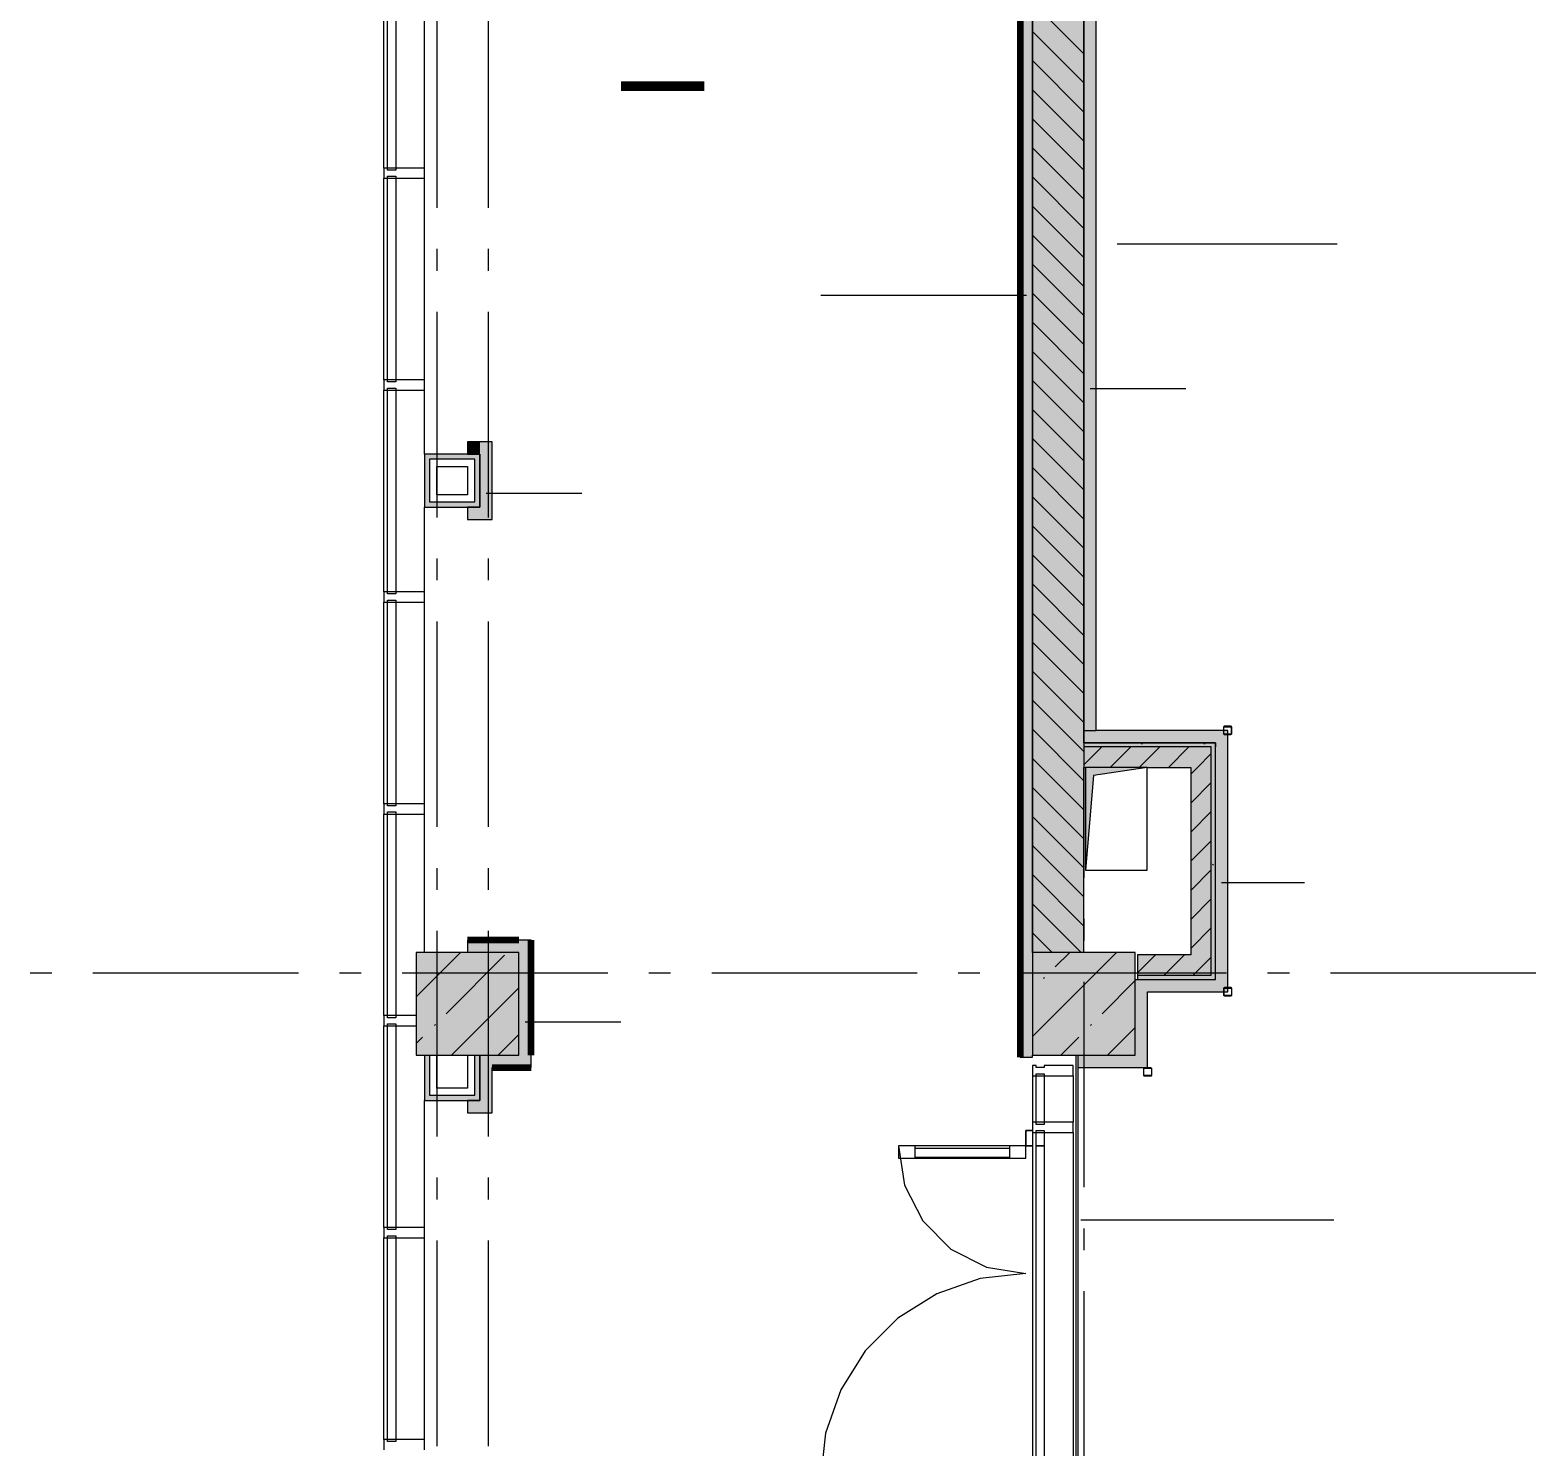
# Model space of a CAD drawing. Header units: millimetres. Extents: x -537608 to 253996, y -217170 to 186033.
# Drawn here: x -293156 to -285826, y -166055 to -159163 of the extents above; entities that cross this region are included whole.
import ezdxf

# ---------------------------------------------------------------- set-up
doc = ezdxf.new("R2010")
doc.units = ezdxf.units.MM
doc.layers.add('16) Лак 1.6м', color=160, linetype='Continuous', lineweight=90)
doc.layers.add('PDF _Геометрия', color=7, linetype='Continuous')
doc.layers.add('PDF _Текст', color=7, linetype='Continuous')
doc.layers.add('PDF _Сплошная заливка', color=7, linetype='Continuous', true_color=0xffffff)
doc.styles.add('PDF GOST-Common', font='arial.ttf')

msp = doc.modelspace()

# ---------------------------------------------------------------- hatches: boundary and pattern name
at = {"layer": 'PDF _Сплошная заливка', "true_color": 0xff7d7d, "transparency": 33554559}
for points in [[(-288336.1724, -164159.6381), (-288276.1738, -164159.6381), (-288276.1738, -157899.6361), (-288336.1724, -157899.6361), (-288336.1724, -163966.4508)], [(-290915.5758, -161483.1625), (-290906.1738, -161483.1625), (-290906.1738, -161165.3121), (-290966.1745, -161165.3121), (-290966.1745, -161483.1625)], [(-290906.1738, -161543.1621), (-290906.1738, -161483.1625), (-291026.1752, -161483.1625), (-291026.1752, -161543.1621), (-290915.5758, -161543.1621)], [(-290776.1741, -164149.6387), (-290716.1734, -164149.6387), (-290716.1734, -163589.6382), (-290776.1741, -163589.6382), (-290776.1741, -163649.6381)], [(-290906.1738, -164209.6383), (-290716.1734, -164209.6383), (-290716.1734, -164149.6387), (-290966.1745, -164149.6387), (-290966.1745, -164209.6383), (-290915.5758, -164209.6383)], [(-290906.1738, -164429.638), (-290906.1738, -164369.6384), (-291026.1752, -164369.6384), (-291026.1752, -164429.638), (-290915.5758, -164429.638)]]:
    msp.add_hatch(color=11, dxfattribs=at).paths.add_polyline_path(points)
at = {"layer": 'PDF _Сплошная заливка', "true_color": 0x72baa6, "transparency": 33554559}
msp.add_hatch(color=123, dxfattribs=at).paths.add_polyline_path([(-288026.1727, -162569.6382), (-287966.1742, -162569.6382), (-287966.1742, -158900.7153), (-288026.1727, -158900.7153), (-288026.1727, -162539.9689)])
at = {"layer": 'PDF _Сплошная заливка', "true_color": 0x77b143, "transparency": 33554559}
for points in [[(-291026.1752, -161250.3118), (-290991.1746, -161250.3118), (-290991.1746, -161225.3117), (-291236.1744, -161225.3117), (-291236.1744, -161250.3118), (-291211.1743, -161250.3118)], [(-291236.1744, -161483.1625), (-291211.1743, -161483.1625), (-291211.1743, -161250.3118), (-291236.1744, -161250.3118), (-291236.1744, -161470.1091)], [(-291176.1737, -161483.1625), (-290966.1745, -161483.1625), (-290966.1745, -161458.1624), (-291211.1743, -161458.1624), (-291211.1743, -161483.1625)], [(-291026.1752, -164369.6384), (-290991.1746, -164369.6384), (-290991.1746, -164344.6383), (-291236.1744, -164344.6383), (-291236.1744, -164369.6384)]]:
    msp.add_hatch(color=75, dxfattribs=at).paths.add_polyline_path(points)
at = {"layer": 'PDF _Сплошная заливка', "true_color": 0x9c76cf, "transparency": 33554559}
for points in [[(-287386.1724, -162629.6378), (-287386.1724, -162569.6382), (-288026.1727, -162569.6382), (-288026.1727, -162629.6378), (-287542.4985, -162629.6378)], [(-287386.1724, -163780.7183), (-287326.1739, -163780.7183), (-287326.1739, -162569.6382), (-287386.1724, -162569.6382), (-287386.1724, -162749.6376)], [(-287776.1737, -164149.6387), (-287716.1731, -164149.6387), (-287716.1731, -163780.7183), (-287776.1737, -163780.7183), (-287776.1737, -163966.4508)], [(-287776.1737, -164209.6383), (-287716.1731, -164209.6383), (-287716.1731, -164149.6387), (-288055.173, -164149.6387), (-288055.173, -164209.6383)]]:
    msp.add_hatch(color=193, dxfattribs=at).paths.add_polyline_path(points)
at = {"layer": 'PDF _Сплошная заливка', "transparency": 33554559}
for points in [[(-287406.1734, -162649.6372), (-287386.1724, -162649.6372), (-287386.1724, -162629.6378), (-288026.1727, -162629.6378), (-288026.1727, -162649.6372), (-287542.4985, -162649.6372)], [(-287406.1734, -162749.6376), (-287406.1734, -162649.6372), (-288026.1727, -162649.6372), (-288026.1727, -162749.6376), (-287506.1738, -162749.6376)], [(-291276.1742, -164149.6387), (-290776.1741, -164149.6387), (-290776.1741, -163649.6381), (-291276.1742, -163649.6381), (-291276.1742, -163966.4508)], [(-288276.1738, -164149.6387), (-287776.1737, -164149.6387), (-287776.1737, -163649.6381), (-288276.1738, -163649.6381), (-288276.1738, -163966.4508)], [(-287406.1734, -163780.7183), (-287406.1734, -163760.7174), (-287766.1733, -163760.7174), (-287766.1733, -163780.7183), (-287506.1738, -163780.7183)]]:
    msp.add_hatch(color=256, dxfattribs=at).paths.add_polyline_path(points)

# ---------------------------------------------------------------- linework, layer by layer
at = {"layer": '16) Лак 1.6м'}
for p, q in [((-288336.1724, -157899.6361), (-288336.1724, -164159.6381)), ((-290776.1741, -163589.6382), (-291026.1752, -163589.6382)), ((-290716.1734, -164149.6387), (-290716.1734, -163589.6382)), ((-290906.1738, -164209.6383), (-290716.1734, -164209.6383))]:
    msp.add_line(p, q, dxfattribs=at)
at = {"layer": 'PDF _Геометрия', "lineweight": 9}
for p, q in [((-288276.1738, -158399.6361), (-288276.1738, -163649.6381)), ((-288276.1738, -163649.6381), (-288276.1738, -158399.6361)), ((-291433.1741, -159833.8032), (-291433.1741, -158852.9698)), ((-291416.1743, -159833.8032), (-291416.1743, -158852.9698)), ((-291376.1746, -158852.9698), (-291376.1746, -159833.8032)), ((-291236.1744, -159833.8032), (-291236.1744, -158852.9698)), ((-288026.1727, -162629.6378), (-288026.1727, -158900.7153)), ((-288026.1727, -158900.7153), (-288026.1727, -162569.6382)), ((-287966.1742, -162569.6382), (-287966.1742, -158960.7149)), ((-288026.1727, -159278.666), (-288276.1738, -159028.6655)), ((-288026.1727, -159420.0872), (-288276.1738, -159170.0871)), ((-288026.1727, -159561.5083), (-288276.1738, -159311.5083)), ((-288026.1727, -159702.9289), (-288276.1738, -159452.9294)), ((-288026.1727, -159844.3516), (-288276.1738, -159594.3516)), ((-288026.1727, -159985.7728), (-288276.1738, -159735.7727)), ((-291416.1743, -159833.8032), (-291433.1741, -159833.8032)), ((-291433.1741, -159833.8032), (-291433.1741, -159883.8035)), ((-291416.1743, -159843.8037), (-291416.1743, -159833.8032)), ((-291376.1746, -159833.8032), (-291416.1743, -159833.8032)), ((-291376.1746, -159843.8037), (-291416.1743, -159843.8037)), ((-291236.1744, -159833.8032), (-291376.1746, -159833.8032)), ((-291376.1746, -159833.8032), (-291376.1746, -159843.8037)), ((-291236.1744, -159883.8035), (-291236.1744, -159833.8032)), ((-291433.1741, -160864.6369), (-291433.1741, -159883.8035)), ((-291433.1741, -159883.8035), (-291416.1743, -159883.8035)), ((-291416.1743, -159883.8035), (-291416.1743, -159873.803)), ((-291416.1743, -159873.803), (-291376.1746, -159873.803)), ((-291416.1743, -159883.8035), (-291376.1746, -159883.8035)), ((-291416.1743, -160864.6369), (-291416.1743, -159883.8035)), ((-291376.1746, -159873.803), (-291376.1746, -159883.8035)), ((-291376.1746, -159883.8035), (-291376.1746, -160864.6369)), ((-291376.1746, -159883.8035), (-291236.1744, -159883.8035)), ((-291236.1744, -160864.6369), (-291236.1744, -159883.8035)), ((-288026.1727, -160127.1934), (-288276.1738, -159877.1939)), ((-288026.1727, -160268.6151), (-288276.1738, -160018.615)), ((-288026.1727, -160410.0378), (-288276.1738, -160160.0372)), ((-286793.7697, -160204.5141), (-287863.7689, -160204.5141)), ((-288026.1727, -160551.4579), (-288276.1738, -160301.4584)), ((-288306.1731, -160454.034), (-289306.1732, -160454.034)), ((-288026.1727, -160692.8795), (-288276.1738, -160442.8795)), ((-288026.1727, -160834.3007), (-288276.1738, -160584.3001)), ((-288026.1727, -160975.7223), (-288276.1738, -160725.7229)), ((-291416.1743, -160864.6369), (-291433.1741, -160864.6369)), ((-291433.1741, -160864.6369), (-291433.1741, -160914.6371)), ((-291376.1746, -160864.6369), (-291416.1743, -160864.6369)), ((-291416.1743, -160874.6374), (-291416.1743, -160864.6369)), ((-291376.1746, -160874.6374), (-291416.1743, -160874.6374)), ((-291236.1744, -160864.6369), (-291376.1746, -160864.6369)), ((-291376.1746, -160864.6369), (-291376.1746, -160874.6374)), ((-291236.1744, -160914.6371), (-291236.1744, -160864.6369)), ((-288026.1727, -161117.144), (-288276.1738, -160867.144)), ((-291433.1741, -161895.4706), (-291433.1741, -160914.6371)), ((-291433.1741, -160914.6371), (-291416.1743, -160914.6371)), ((-291416.1743, -160914.6371), (-291416.1743, -160904.6361)), ((-291416.1743, -160904.6361), (-291376.1746, -160904.6361)), ((-291416.1743, -160914.6371), (-291376.1746, -160914.6371)), ((-291416.1743, -161895.4706), (-291416.1743, -160914.6371)), ((-291376.1746, -160904.6361), (-291376.1746, -160914.6371)), ((-291376.1746, -160914.6371), (-291376.1746, -161895.4706)), ((-291376.1746, -160914.6371), (-291236.1744, -160914.6371)), ((-291236.1744, -161225.3117), (-291236.1744, -160914.6371)), ((-287996.1734, -160906.5216), (-287530.0221, -160906.5216)), ((-288026.1727, -161258.5652), (-288276.1738, -161008.5646)), ((-290966.1745, -161165.3121), (-291026.1752, -161165.3121)), ((-291026.1752, -161165.3121), (-291026.1752, -161225.3117)), ((-290906.1738, -161165.3121), (-290966.1745, -161165.3121)), ((-290906.1738, -161483.1625), (-290906.1738, -161165.3121)), ((-288026.1727, -161399.9863), (-288276.1738, -161149.9863)), ((-291026.1752, -161225.3117), (-291236.1744, -161225.3117)), ((-291236.1744, -161225.3117), (-291236.1744, -161250.3118)), ((-290991.1746, -161225.3117), (-291026.1752, -161225.3117)), ((-291026.1752, -161225.3117), (-290966.1745, -161225.3117)), ((-290966.1745, -161225.3117), (-290991.1746, -161225.3117)), ((-290966.1745, -161423.1629), (-290966.1745, -161225.3117)), ((-290966.1745, -161225.3117), (-290966.1745, -161483.1625)), ((-291236.1744, -161250.3118), (-291236.1744, -161285.3113)), ((-291236.1744, -161285.3113), (-291236.1744, -161483.1625)), ((-291026.1752, -161250.3118), (-291211.1743, -161250.3118)), ((-291211.1743, -161250.3118), (-291211.1743, -161285.3113)), ((-291211.1743, -161285.3113), (-291211.1743, -161458.1624)), ((-291176.1737, -161423.1629), (-291176.1737, -161285.3113)), ((-291176.1737, -161285.3113), (-291026.1752, -161285.3113)), ((-290991.1746, -161250.3118), (-291026.1752, -161250.3118)), ((-291026.1752, -161285.3113), (-291026.1752, -161423.1629)), ((-290991.1746, -161423.1629), (-290991.1746, -161250.3118)), ((-288026.1727, -161541.4085), (-288276.1738, -161291.4091)), ((-291211.1743, -161458.1624), (-291176.1737, -161458.1624)), ((-291026.1752, -161423.1629), (-291176.1737, -161423.1629)), ((-291176.1737, -161458.1624), (-290991.1746, -161458.1624)), ((-290991.1746, -161458.1624), (-290991.1746, -161423.1629)), ((-290966.1745, -161458.1624), (-290966.1745, -161423.1629)), ((-290966.1745, -161483.1625), (-290966.1745, -161458.1624)), ((-290936.1753, -161415.4645), (-290470.0239, -161415.4645)), ((-288026.1727, -161682.8297), (-288276.1738, -161432.8291)), ((-291236.1744, -161895.4706), (-291236.1744, -161483.1625)), ((-291236.1744, -161483.1625), (-291211.1743, -161483.1625)), ((-291211.1743, -161483.1625), (-291176.1737, -161483.1625)), ((-291176.1737, -161483.1625), (-290966.1745, -161483.1625)), ((-290966.1745, -161483.1625), (-291026.1752, -161483.1625)), ((-291026.1752, -161483.1625), (-291026.1752, -161543.1621)), ((-290906.1738, -161543.1621), (-290906.1738, -161483.1625)), ((-291026.1752, -161543.1621), (-290906.1738, -161543.1621)), ((-288026.1727, -161824.2508), (-288276.1738, -161574.2508)), ((-288026.1727, -161965.6719), (-288276.1738, -161715.6719)), ((-291416.1743, -161895.4706), (-291433.1741, -161895.4706)), ((-291433.1741, -161895.4706), (-291433.1741, -161945.4708)), ((-291376.1746, -161895.4706), (-291416.1743, -161895.4706)), ((-291416.1743, -161905.471), (-291416.1743, -161895.4706)), ((-291236.1744, -161895.4706), (-291376.1746, -161895.4706)), ((-291376.1746, -161895.4706), (-291376.1746, -161905.471)), ((-291236.1744, -161945.4708), (-291236.1744, -161895.4706)), ((-288026.1727, -162107.0942), (-288276.1738, -161857.0936)), ((-291433.1741, -162926.3042), (-291433.1741, -161945.4708)), ((-291433.1741, -161945.4708), (-291416.1743, -161945.4708)), ((-291376.1746, -161905.471), (-291416.1743, -161905.471)), ((-291416.1743, -161945.4708), (-291416.1743, -161935.4714)), ((-291416.1743, -161935.4714), (-291376.1746, -161935.4714)), ((-291416.1743, -161945.4708), (-291376.1746, -161945.4708)), ((-291416.1743, -162926.3042), (-291416.1743, -161945.4708)), ((-291376.1746, -161935.4714), (-291376.1746, -161945.4708)), ((-291376.1746, -161945.4708), (-291376.1746, -162926.3042)), ((-291376.1746, -161945.4708), (-291236.1744, -161945.4708)), ((-291236.1744, -162926.3042), (-291236.1744, -161945.4708)), ((-288026.1727, -162248.5153), (-288276.1738, -161998.5153)), ((-288026.1727, -162389.937), (-288276.1738, -162139.9364)), ((-288026.1727, -162531.3571), (-288276.1738, -162281.3575)), ((-288026.1727, -162672.7798), (-288276.1738, -162422.7798)), ((-287346.0005, -162550.8096), (-287347.1738, -162553.638)), ((-287347.1738, -162553.638), (-287347.1738, -162585.6379)), ((-287343.1736, -162549.6373), (-287346.0005, -162550.8096)), ((-287345.1737, -162553.638), (-287344.5881, -162552.2241)), ((-287345.1737, -162585.6379), (-287345.1737, -162553.638)), ((-287344.5881, -162552.2241), (-287343.1736, -162551.6368)), ((-287311.1721, -162549.6373), (-287343.1736, -162549.6373)), ((-287343.1736, -162551.6368), (-287311.1721, -162551.6368)), ((-287308.3453, -162550.8096), (-287311.1721, -162549.6373)), ((-287311.1721, -162551.6368), (-287309.7598, -162552.2241)), ((-287309.7598, -162552.2241), (-287309.172, -162553.638)), ((-287309.172, -162553.638), (-287309.172, -162585.6379)), ((-287307.1719, -162553.638), (-287308.3453, -162550.8096)), ((-287307.1719, -162585.6379), (-287307.1719, -162553.638)), ((-288026.1727, -162814.2012), (-288276.1738, -162564.2009)), ((-288026.1727, -162569.6382), (-288026.1727, -162629.6378)), ((-288026.1727, -162569.6382), (-287966.1742, -162569.6382)), ((-287386.1724, -162629.6378), (-288026.1727, -162629.6378)), ((-288026.1727, -162629.6378), (-288026.1727, -162649.6372)), ((-288026.1727, -162629.6378), (-287386.1724, -162629.6378)), ((-287386.1724, -162569.6382), (-287966.1742, -162569.6382)), ((-287326.1739, -162569.6382), (-287386.1724, -162569.6382)), ((-287386.1724, -162649.6372), (-287386.1724, -162629.6378)), ((-287386.1724, -162629.6378), (-287386.1724, -162649.6372)), ((-287347.1738, -162585.6379), (-287346.0005, -162588.4658)), ((-287346.0005, -162588.4658), (-287343.1736, -162589.6386)), ((-287344.5881, -162587.0523), (-287345.1737, -162585.6379)), ((-287343.1736, -162587.6375), (-287344.5881, -162587.0523)), ((-287311.1721, -162587.6375), (-287343.1736, -162587.6375)), ((-287343.1736, -162589.6386), (-287311.1721, -162589.6386)), ((-287326.1739, -163780.7183), (-287326.1739, -162569.6382)), ((-287309.7598, -162587.0523), (-287311.1721, -162587.6375)), ((-287311.1721, -162589.6386), (-287308.3453, -162588.4658)), ((-287309.172, -162585.6379), (-287309.7598, -162587.0523)), ((-287308.3453, -162588.4658), (-287307.1719, -162585.6379)), ((-288026.1727, -162955.6218), (-288276.1738, -162705.622)), ((-288026.1727, -162736.2715), (-287939.54, -162649.6372)), ((-287406.1734, -162649.6372), (-288026.1727, -162649.6372)), ((-288026.1727, -162649.6372), (-288026.1727, -162749.6376)), ((-287898.1192, -162749.6376), (-287798.1188, -162649.6372)), ((-287756.6959, -162749.6376), (-287656.6976, -162649.6372)), ((-287615.2748, -162749.6376), (-287515.2744, -162649.6372)), ((-287473.8537, -162749.6376), (-287406.1734, -162681.9568)), ((-287406.1734, -162749.6376), (-287406.1734, -162649.6372)), ((-287386.1724, -162749.6376), (-287386.1724, -162649.6372)), ((-288026.1727, -162749.6376), (-288019.1734, -162749.6376)), ((-288026.1727, -163649.6381), (-288026.1727, -162749.6376)), ((-287719.1721, -162749.6376), (-287506.1738, -162749.6376)), ((-287506.1738, -162781.9572), (-287473.8537, -162749.6376)), ((-287506.1738, -162749.6376), (-287506.1738, -163660.7182)), ((-287406.1734, -163760.7174), (-287406.1734, -162749.6376)), ((-287386.1724, -163780.7183), (-287386.1724, -162749.6376)), ((-287386.1724, -163780.7183), (-287386.1724, -162749.6376)), ((-288026.1727, -163097.0446), (-288276.1738, -162847.0442)), ((-287506.1738, -162923.3786), (-287406.1734, -162823.3782)), ((-291416.1743, -162926.3042), (-291433.1741, -162926.3042)), ((-291433.1741, -162926.3042), (-291433.1741, -162976.3044)), ((-291376.1746, -162926.3042), (-291416.1743, -162926.3042)), ((-291416.1743, -162936.3044), (-291416.1743, -162926.3042)), ((-291236.1744, -162926.3042), (-291376.1746, -162926.3042)), ((-291376.1746, -162926.3042), (-291376.1746, -162936.3044)), ((-291236.1744, -162976.3044), (-291236.1744, -162926.3042)), ((-291433.1741, -163957.1392), (-291433.1741, -162976.3044)), ((-291433.1741, -162976.3044), (-291416.1743, -162976.3044)), ((-291376.1746, -162936.3044), (-291416.1743, -162936.3044)), ((-291416.1743, -162976.3044), (-291416.1743, -162966.3047)), ((-291416.1743, -162966.3047), (-291376.1746, -162966.3047)), ((-291416.1743, -162976.3044), (-291376.1746, -162976.3044)), ((-291416.1743, -163957.1392), (-291416.1743, -162976.3044)), ((-291376.1746, -162966.3047), (-291376.1746, -162976.3044)), ((-291376.1746, -162976.3044), (-291376.1746, -163957.1392)), ((-291376.1746, -162976.3044), (-291236.1744, -162976.3044)), ((-291236.1744, -163649.6381), (-291236.1744, -162976.3044)), ((-288026.1727, -163238.4657), (-288276.1738, -162988.4654)), ((-287506.1738, -163064.7997), (-287406.1734, -162964.8001)), ((-288026.1727, -163379.8863), (-288276.1738, -163129.8868)), ((-287506.1738, -163206.2217), (-287406.1734, -163106.2213)), ((-288026.1727, -163521.3077), (-288276.1738, -163271.308)), ((-287506.1738, -163347.6431), (-287406.1734, -163247.6426)), ((-287356.1732, -163309.4483), (-286952.3327, -163309.4483)), ((-288039.2648, -163649.6381), (-288276.1738, -163412.7299)), ((-287506.1738, -163489.0642), (-287406.1734, -163389.0633)), ((-288180.6859, -163649.6381), (-288276.1738, -163554.1513)), ((-287506.1738, -163630.4849), (-287406.1734, -163530.4857)), ((-291276.1742, -163864.8948), (-291060.9174, -163649.6381)), ((-291276.1742, -163649.6381), (-291276.1742, -164149.6387)), ((-290776.1741, -163649.6381), (-291276.1742, -163649.6381)), ((-291026.1752, -163589.6382), (-291026.1752, -163649.6381)), ((-290716.1734, -163589.6382), (-290776.1741, -163589.6382)), ((-290776.1741, -164149.6387), (-290776.1741, -163649.6381)), ((-288276.1738, -164058.274), (-287867.5365, -163649.6381)), ((-287776.1737, -163649.6381), (-288276.1738, -163649.6381)), ((-288276.1738, -163649.6381), (-288276.1738, -164149.6387)), ((-288165.6562, -163719.6597), (-288095.6356, -163649.6381)), ((-287776.1737, -164149.6387), (-287776.1737, -163649.6381)), ((-291130.938, -163947.7577), (-290845.8157, -163662.6344)), ((-287766.1733, -163749.0647), (-287677.8268, -163660.7182)), ((-287506.1738, -163660.7182), (-287766.1733, -163660.7182)), ((-287766.1733, -163660.7182), (-287766.1733, -163760.7174)), ((-287636.4061, -163760.7174), (-287536.4056, -163660.7182)), ((-287494.9849, -163760.7174), (-287406.1734, -163671.9072)), ((-288222.6815, -163776.6837), (-288217.9407, -163771.9421)), ((-287937.5571, -163947.7577), (-287776.1737, -163786.3728)), ((-287776.1737, -163780.7183), (-287716.1731, -163780.7183)), ((-287766.1733, -163760.7174), (-287766.1733, -163780.7183)), ((-287766.1733, -163760.7174), (-287506.1738, -163760.7174)), ((-287766.1733, -163780.7183), (-287506.1738, -163780.7183)), ((-287716.1731, -163780.7183), (-287386.1724, -163780.7183)), ((-287506.1738, -163760.7174), (-287406.1734, -163760.7174)), ((-287506.1738, -163780.7183), (-287406.1734, -163780.7183)), ((-287406.1734, -163780.7183), (-287386.1724, -163780.7183)), ((-287326.1739, -163840.7179), (-287326.1739, -163780.7183)), ((-291104.7215, -164149.6387), (-290776.1741, -163821.0916)), ((-287716.1731, -164149.6387), (-287716.1731, -163840.7179)), ((-287716.1731, -163840.7179), (-287326.1739, -163840.7179)), ((-287345.0015, -163821.8896), (-287346.1727, -163824.7185)), ((-287346.1727, -163824.7185), (-287346.1727, -163856.7176)), ((-287346.1727, -163856.7176), (-287345.0015, -163859.5466)), ((-287342.1725, -163820.7183), (-287345.0015, -163821.8896)), ((-287345.0015, -163859.5466), (-287342.1725, -163860.7175)), ((-287344.1726, -163824.7185), (-287343.587, -163823.3041)), ((-287344.1726, -163856.7176), (-287344.1726, -163824.7185)), ((-287343.587, -163858.1321), (-287344.1726, -163856.7176)), ((-287343.587, -163823.3041), (-287342.1725, -163822.7184)), ((-287342.1725, -163858.7177), (-287343.587, -163858.1321)), ((-287310.1732, -163820.7183), (-287342.1725, -163820.7183)), ((-287342.1725, -163822.7184), (-287310.1732, -163822.7184)), ((-287310.1732, -163858.7177), (-287342.1725, -163858.7177)), ((-287342.1725, -163860.7175), (-287310.1732, -163860.7175)), ((-287307.3442, -163821.8896), (-287310.1732, -163820.7183)), ((-287310.1732, -163822.7184), (-287308.7587, -163823.3041)), ((-287308.7587, -163858.1321), (-287310.1732, -163858.7177)), ((-287310.1732, -163860.7175), (-287307.3442, -163859.5466)), ((-287308.7587, -163823.3041), (-287308.1731, -163824.7185)), ((-287308.1731, -163856.7176), (-287308.7587, -163858.1321)), ((-287308.1731, -163824.7185), (-287308.1731, -163856.7176)), ((-287306.173, -163824.7185), (-287307.3442, -163821.8896)), ((-287307.3442, -163859.5466), (-287306.173, -163856.7176)), ((-287306.173, -163856.7176), (-287306.173, -163824.7185)), ((-291416.1743, -163957.1392), (-291433.1741, -163957.1392)), ((-291433.1741, -163957.1392), (-291433.1741, -164007.1378)), ((-291433.1741, -164987.9726), (-291433.1741, -164007.1378)), ((-291433.1741, -164007.1378), (-291416.1743, -164007.1378)), ((-291376.1746, -163957.1392), (-291416.1743, -163957.1392)), ((-291416.1743, -163967.1386), (-291416.1743, -163957.1392)), ((-291376.1746, -163967.1386), (-291416.1743, -163967.1386)), ((-291416.1743, -164007.1378), (-291416.1743, -163997.1384)), ((-291416.1743, -163997.1384), (-291376.1746, -163997.1384)), ((-291416.1743, -164007.1378), (-291376.1746, -164007.1378)), ((-291416.1743, -164987.9726), (-291416.1743, -164007.1378)), ((-291276.1742, -163957.1392), (-291376.1746, -163957.1392)), ((-291376.1746, -163957.1392), (-291376.1746, -163967.1386)), ((-291376.1746, -163997.1384), (-291376.1746, -164007.1378)), ((-291376.1746, -164007.1378), (-291376.1746, -164987.9726)), ((-291376.1746, -164007.1378), (-291276.1742, -164007.1378)), ((-291187.9633, -164004.7831), (-291183.2225, -164000.0409)), ((-290746.1748, -163987.8361), (-290280.0235, -163987.8361)), ((-287994.5824, -164004.7831), (-287989.8416, -164000.0409)), ((-287911.3406, -164149.6387), (-287776.1737, -164014.4713)), ((-291276.1742, -164092.9933), (-291244.9886, -164061.807)), ((-290876.6224, -164149.6387), (-290776.1741, -164049.191)), ((-288139.4396, -164149.6387), (-288051.6077, -164061.807)), ((-291276.1742, -164149.6387), (-290776.1741, -164149.6387)), ((-291236.1744, -164149.6387), (-291236.1744, -164309.6388)), ((-291211.1743, -164149.6387), (-291211.1743, -164309.6388)), ((-291176.1737, -164309.6388), (-291176.1737, -164149.6387)), ((-291026.1752, -164149.6387), (-291026.1752, -164309.6388)), ((-290991.1746, -164344.6383), (-290991.1746, -164149.6387)), ((-290966.1745, -164369.6384), (-290966.1745, -164149.6387)), ((-290966.1745, -164149.6387), (-290966.1745, -164209.6383)), ((-290716.1734, -164209.6383), (-290716.1734, -164149.6387)), ((-288336.1724, -164159.6381), (-288276.1738, -164159.6381)), ((-288276.1738, -164149.6387), (-287776.1737, -164149.6387)), ((-288276.1738, -164159.6381), (-288276.1738, -164149.6387)), ((-288055.173, -164149.6387), (-288055.173, -164209.6383)), ((-287716.1731, -164209.6383), (-287716.1731, -164149.6387)), ((-290966.1745, -164209.6383), (-290966.1745, -164369.6384)), ((-290906.1738, -164369.6384), (-290906.1738, -164209.6383)), ((-288259.1741, -164199.6381), (-288276.1738, -164199.6381)), ((-288276.1738, -164199.6381), (-288276.1738, -164249.6383)), ((-288259.1741, -164209.6383), (-288259.1741, -164199.6381)), ((-288219.1743, -164209.6383), (-288259.1741, -164209.6383)), ((-288259.1741, -164249.6383), (-288259.1741, -164239.6389)), ((-288259.1741, -164239.6389), (-288219.1743, -164239.6389)), ((-288079.1741, -164199.6381), (-288219.1743, -164199.6381)), ((-288219.1743, -164199.6381), (-288219.1743, -164209.6383)), ((-288219.1743, -164239.6389), (-288219.1743, -164249.6383)), ((-288079.1741, -164249.6383), (-288079.1741, -164199.6381)), ((-288055.173, -164209.6383), (-287716.1731, -164209.6383)), ((-287735.0007, -164211.8895), (-287736.174, -164214.7184)), ((-287736.174, -164214.7184), (-287736.174, -164246.7175)), ((-287732.1738, -164210.7183), (-287735.0007, -164211.8895)), ((-287734.1739, -164214.7184), (-287733.5883, -164213.304)), ((-287734.1739, -164246.7175), (-287734.1739, -164214.7184)), ((-287733.5883, -164213.304), (-287732.1738, -164212.7183)), ((-287700.1723, -164210.7183), (-287732.1738, -164210.7183)), ((-287732.1738, -164212.7183), (-287700.1723, -164212.7183)), ((-287697.3454, -164211.8895), (-287700.1723, -164210.7183)), ((-287700.1723, -164212.7183), (-287698.7599, -164213.304)), ((-287698.7599, -164213.304), (-287698.1722, -164214.7184)), ((-287698.1722, -164214.7184), (-287698.1722, -164246.7175)), ((-287696.1721, -164214.7184), (-287697.3454, -164211.8895)), ((-287696.1721, -164246.7175), (-287696.1721, -164214.7184)), ((-291236.1744, -164309.6388), (-291236.1744, -164344.6383)), ((-291211.1743, -164309.6388), (-291211.1743, -164344.6383)), ((-291026.1752, -164309.6388), (-291176.1737, -164309.6388)), ((-288276.1738, -164249.6383), (-288276.1738, -164476.0021)), ((-288276.1738, -164249.6383), (-288259.1741, -164249.6383)), ((-288259.1741, -164476.0021), (-288259.1741, -164249.6383)), ((-288259.1741, -164249.6383), (-288219.1743, -164249.6383)), ((-288219.1743, -164249.6383), (-288219.1743, -164476.0021)), ((-288219.1743, -164249.6383), (-288079.1741, -164249.6383)), ((-288079.1741, -164249.6383), (-288079.1741, -164476.0021)), ((-287736.174, -164246.7175), (-287735.0007, -164249.5465)), ((-287735.0007, -164249.5465), (-287732.1738, -164250.7178)), ((-287733.5883, -164248.132), (-287734.1739, -164246.7175)), ((-287732.1738, -164248.7177), (-287733.5883, -164248.132)), ((-287700.1723, -164248.7177), (-287732.1738, -164248.7177)), ((-287732.1738, -164250.7178), (-287700.1723, -164250.7178)), ((-287698.7599, -164248.132), (-287700.1723, -164248.7177)), ((-287700.1723, -164250.7178), (-287697.3454, -164249.5465)), ((-287698.1722, -164246.7175), (-287698.7599, -164248.132)), ((-287697.3454, -164249.5465), (-287696.1721, -164246.7175)), ((-291236.1744, -164344.6383), (-291236.1744, -164369.6384)), ((-291236.1744, -164987.9726), (-291236.1744, -164369.6384)), ((-291236.1744, -164369.6384), (-291026.1752, -164369.6384)), ((-291211.1743, -164344.6383), (-291026.1752, -164344.6383)), ((-291026.1752, -164344.6383), (-290991.1746, -164344.6383)), ((-291026.1752, -164369.6384), (-290991.1746, -164369.6384)), ((-290966.1745, -164369.6384), (-291026.1752, -164369.6384)), ((-291026.1752, -164369.6384), (-291026.1752, -164429.638)), ((-290991.1746, -164369.6384), (-290966.1745, -164369.6384)), ((-290906.1738, -164429.638), (-290906.1738, -164369.6384)), ((-291026.1752, -164429.638), (-290906.1738, -164429.638)), ((-288309.1743, -164591.0025), (-288309.1743, -164516.0016)), ((-288309.1743, -164516.0016), (-288276.1738, -164516.0016)), ((-288276.1738, -164516.0016), (-288309.1743, -164516.0016)), ((-288309.1743, -164516.0016), (-288309.1743, -164591.0025)), ((-288259.1741, -164476.0021), (-288276.1738, -164476.0021)), ((-288276.1738, -164476.0021), (-288276.1738, -164526.0023)), ((-288276.1738, -164526.0023), (-288276.1738, -166276.0025)), ((-288276.1738, -164526.0023), (-288259.1741, -164526.0023)), ((-288219.1743, -164476.0021), (-288259.1741, -164476.0021)), ((-288259.1741, -164486.0023), (-288259.1741, -164476.0021)), ((-288219.1743, -164486.0023), (-288259.1741, -164486.0023)), ((-288259.1741, -164526.0023), (-288259.1741, -164516.0016)), ((-288259.1741, -164516.0016), (-288219.1743, -164516.0016)), ((-288259.1741, -166276.0025), (-288259.1741, -164526.0023)), ((-288259.1741, -164526.0023), (-288219.1743, -164526.0023)), ((-288079.1741, -164476.0021), (-288219.1743, -164476.0021)), ((-288219.1743, -164476.0021), (-288219.1743, -164486.0023)), ((-288219.1743, -164516.0016), (-288219.1743, -164526.0023)), ((-288219.1743, -164526.0023), (-288219.1743, -166276.0025)), ((-288219.1743, -164526.0023), (-288079.1741, -164526.0023)), ((-288079.1741, -164526.0023), (-288079.1741, -164476.0021)), ((-288079.1741, -164526.0023), (-288079.1741, -166276.0025)), ((-288309.1743, -164591.0025), (-288929.1736, -164591.0025)), ((-288929.1736, -164591.0025), (-288929.1736, -164651.0016)), ((-288309.1743, -164591.0025), (-288929.1736, -164591.0025)), ((-288929.1736, -164591.0025), (-288929.1736, -164651.0016)), ((-288309.1743, -164591.0025), (-288929.1736, -164591.0025)), ((-288929.1736, -164591.0025), (-288898.8277, -164782.5926)), ((-288849.1741, -164591.0025), (-288849.1741, -164651.0016)), ((-288849.1741, -164601.0027), (-288389.1738, -164601.0027)), ((-288389.1738, -164591.0025), (-288389.1738, -164651.0016)), ((-288309.1743, -164651.0016), (-288309.1743, -164591.0025)), ((-288309.1743, -164651.0016), (-288309.1743, -164591.0025)), ((-288309.1743, -164591.0025), (-288276.1738, -164591.0025)), ((-288276.1738, -164591.0025), (-288309.1743, -164591.0025)), ((-288219.1743, -164591.0025), (-288259.1741, -164591.0025)), ((-288259.1741, -164591.0025), (-288219.1743, -164591.0025)), ((-288929.1736, -164651.0016), (-288309.1743, -164651.0016)), ((-288929.1736, -164651.0016), (-288309.1743, -164651.0016)), ((-288849.1741, -164645.0029), (-288389.1738, -164645.0029)), ((-288898.8277, -164782.5926), (-288810.7632, -164955.4296)), ((-288810.7632, -164955.4296), (-288673.6007, -165092.5933)), ((-286809.8286, -164951.3054), (-288041.1724, -164951.3054)), ((-291416.1743, -164987.9726), (-291433.1741, -164987.9726)), ((-291433.1741, -164987.9726), (-291433.1741, -165037.9715)), ((-291433.1741, -166018.8062), (-291433.1741, -165037.9715)), ((-291433.1741, -165037.9715), (-291416.1743, -165037.9715)), ((-291416.1743, -164997.9723), (-291416.1743, -164987.9726)), ((-291376.1746, -164987.9726), (-291416.1743, -164987.9726)), ((-291376.1746, -164997.9723), (-291416.1743, -164997.9723)), ((-291416.1743, -165037.9715), (-291416.1743, -165027.9721)), ((-291416.1743, -165027.9721), (-291376.1746, -165027.9721)), ((-291416.1743, -165037.9715), (-291376.1746, -165037.9715)), ((-291416.1743, -166018.8062), (-291416.1743, -165037.9715)), ((-291236.1744, -164987.9726), (-291376.1746, -164987.9726)), ((-291376.1746, -164987.9726), (-291376.1746, -164997.9723)), ((-291376.1746, -165027.9721), (-291376.1746, -165037.9715)), ((-291376.1746, -165037.9715), (-291376.1746, -166018.8062)), ((-291376.1746, -165037.9715), (-291236.1744, -165037.9715)), ((-291236.1744, -165037.9715), (-291236.1744, -164987.9726)), ((-291236.1744, -166018.8062), (-291236.1744, -165037.9715)), ((-288673.6007, -165092.5933), (-288500.7636, -165180.6578)), ((-288500.7636, -165180.6578), (-288309.1743, -165211.0026)), ((-288531.6951, -165236.0745), (-288743.0571, -165310.0343)), ((-288309.1743, -165211.0026), (-288531.6951, -165236.0745)), ((-288743.0571, -165310.0343), (-288932.6635, -165429.1709)), ((-288932.6635, -165429.1709), (-289091.0047, -165587.5139)), ((-289091.0047, -165587.5139), (-289210.1428, -165777.1187)), ((-289210.1428, -165777.1187), (-289284.1011, -165988.4819)), ((-289284.1011, -165988.4819), (-289309.1744, -166211.0024)), ((-291416.1743, -166018.8062), (-291433.1741, -166018.8062)), ((-291433.1741, -166018.8062), (-291433.1741, -166068.8065)), ((-291416.1743, -166028.8058), (-291416.1743, -166018.8062)), ((-291376.1746, -166018.8062), (-291416.1743, -166018.8062)), ((-291376.1746, -166028.8058), (-291416.1743, -166028.8058)), ((-291236.1744, -166018.8062), (-291376.1746, -166018.8062)), ((-291376.1746, -166018.8062), (-291376.1746, -166028.8058)), ((-291236.1744, -166068.8065), (-291236.1744, -166018.8062))]:
    msp.add_line(p, q, dxfattribs=at)
at = {"layer": 'PDF _Геометрия', "color": 253, "lineweight": 9, "true_color": 0xaaaaaa}
for p, q in [((-291176.1737, -159027.5959), (-291176.1737, -160027.5977)), ((-290926.1748, -159027.5959), (-290926.1748, -160027.5977)), ((-288026.1727, -159274.6798), (-288026.1727, -160274.68)), ((-291176.1737, -160227.597), (-291176.1737, -160333.4292)), ((-290926.1748, -160227.597), (-290926.1748, -160333.4292)), ((-288026.1727, -160474.6808), (-288026.1727, -160580.5131)), ((-291176.1737, -160533.4312), (-291176.1737, -161533.4308)), ((-290926.1748, -160533.4312), (-290926.1748, -161533.4308)), ((-288026.1727, -160780.5134), (-288026.1727, -161780.5146)), ((-291176.1737, -161733.43), (-291176.1737, -161839.2644)), ((-290926.1748, -161733.43), (-290926.1748, -161839.2644)), ((-291176.1737, -162039.2642), (-291176.1737, -163039.2644)), ((-290926.1748, -162039.2642), (-290926.1748, -163039.2644)), ((-288026.1727, -161980.5139), (-288026.1727, -162086.3472)), ((-288026.1727, -162286.3481), (-288026.1727, -163286.3482)), ((-287719.1721, -162749.6376), (-288019.1734, -162749.6376)), ((-288019.1734, -162749.6376), (-288019.1734, -163249.6384)), ((-287719.1721, -162749.6376), (-287979.1737, -162789.6379)), ((-287719.1721, -163249.6384), (-287719.1721, -162749.6376)), ((-287979.1737, -162789.6379), (-288019.1734, -163249.6384)), ((-291176.1737, -163239.265), (-291176.1737, -163345.0983)), ((-290926.1748, -163239.265), (-290926.1748, -163345.0983)), ((-288019.1734, -163249.6384), (-287719.1721, -163249.6384)), ((-288026.1727, -163486.3483), (-288026.1727, -163592.1822)), ((-291176.1737, -163545.0979), (-291176.1737, -164545.0991)), ((-290926.1748, -163545.0979), (-290926.1748, -164545.0991)), ((-293155.6068, -163749.6382), (-293049.774, -163749.6382)), ((-292849.7731, -163749.6382), (-291849.773, -163749.6382)), ((-291649.7721, -163749.6382), (-291543.9393, -163749.6382)), ((-291343.9406, -163749.6382), (-290343.9383, -163749.6382)), ((-290143.9395, -163749.6382), (-290038.1068, -163749.6382)), ((-289838.1059, -163749.6382), (-288838.1057, -163749.6382)), ((-288638.1049, -163749.6382), (-288532.2721, -163749.6382)), ((-288332.2712, -163749.6382), (-287332.2711, -163749.6382)), ((-288026.1727, -163792.1817), (-288026.1727, -164792.1816)), ((-287132.2724, -163749.6382), (-287026.4374, -163749.6382)), ((-286826.4386, -163749.6382), (-285826.4386, -163749.6382)), ((-291176.1737, -164745.0991), (-291176.1737, -164850.9316)), ((-290926.1748, -164745.0991), (-290926.1748, -164850.9316)), ((-291176.1737, -165050.9325), (-291176.1737, -166050.9325)), ((-290926.1748, -165050.9325), (-290926.1748, -166050.9325)), ((-288026.1727, -164992.183), (-288026.1727, -165098.0157)), ((-288026.1727, -165298.0151), (-288026.1727, -166298.0163))]:
    msp.add_line(p, q, dxfattribs=at)
at = {"layer": 'PDF _Геометрия', "color": 8, "lineweight": 9, "true_color": 0x787878}
for p, q in [((-287747.3736, -162633.4798), (-287740.6672, -162633.4798)), ((-287442.5734, -162633.4798), (-287435.867, -162633.4798)), ((-287396.5389, -163219.5229), (-287399.8911, -163225.3306))]:
    msp.add_line(p, q, dxfattribs=at)
at = {"layer": 'PDF _Геометрия', "color": 9, "lineweight": 9, "true_color": 0xc0c0c0}
for p, q in [((-288066.1725, -164149.6387), (-288066.1725, -166539.6391)), ((-288054.174, -166539.6391), (-288054.174, -164209.423))]:
    msp.add_line(p, q, dxfattribs=at)
at = {"layer": 'PDF _Сплошная заливка', "lineweight": 35, "transparency": 33554559}
for points in [[(-288026.1727, -163649.6381), (-288026.1727, -158399.6361), (-288276.1738, -163649.6381), (-288276.1738, -158399.6361)], [(-287386.1724, -163780.7183), (-287386.1724, -162649.6372), (-287406.1734, -163780.7183), (-287406.1734, -162649.6372)], [(-287406.1734, -163760.7174), (-287406.1734, -162749.6376), (-287506.1738, -163760.7174), (-287506.1738, -162749.6376)], [(-287766.1733, -163760.7174), (-287506.1738, -163760.7174), (-287766.1733, -163660.7182), (-287506.1738, -163660.7182)]]:
    msp.add_solid(points, dxfattribs=at)
at = {"layer": 'PDF _Сплошная заливка', "color": 11, "lineweight": 35, "true_color": 0xff7d7d, "transparency": 33554559}
for points in [[(-290966.1745, -161225.3117), (-290966.1745, -161165.3121), (-291026.1752, -161225.3117), (-291026.1752, -161165.3121)], [(-291026.1752, -163649.6381), (-290776.1741, -163649.6381), (-291026.1752, -163589.6382), (-290776.1741, -163589.6382)], [(-290966.1745, -164369.6384), (-290906.1738, -164369.6384), (-290966.1745, -164209.6383), (-290906.1738, -164209.6383)]]:
    msp.add_solid(points, dxfattribs=at)
at = {"layer": 'PDF _Сплошная заливка', "color": 75, "lineweight": 35, "true_color": 0x77b143, "transparency": 33554559}
for points in [[(-290966.1745, -161458.1624), (-290966.1745, -161225.3117), (-290991.1746, -161458.1624), (-290991.1746, -161225.3117)], [(-291211.1743, -164344.6383), (-291211.1743, -164149.6387), (-291236.1744, -164344.6383), (-291236.1744, -164149.6387)], [(-290966.1745, -164369.6384), (-290966.1745, -164149.6387), (-290991.1746, -164369.6384), (-290991.1746, -164149.6387)]]:
    msp.add_solid(points, dxfattribs=at)
at = {"layer": 'PDF _Сплошная заливка', "color": 254, "lineweight": 35, "true_color": 0xe2e2e2, "transparency": 33554559}
msp.add_solid([(-288019.1734, -163249.6384), (-287979.1737, -162789.6379), (-288019.1734, -162749.6376), (-287719.1721, -162749.6376)], dxfattribs=at)
at = {"layer": 'PDF _Сплошная заливка', "color": 193, "lineweight": 35, "true_color": 0x9c76cf, "transparency": 33554559}
msp.add_solid([(-287716.1731, -163840.7179), (-287326.1739, -163840.7179), (-287716.1731, -163780.7183), (-287326.1739, -163780.7183)], dxfattribs=at)

# ---------------------------------------------------------------- texts
at = {"layer": 'PDF _Текст', "insert": (-290269.4095, -159136.0807), "char_height": 500, "attachment_point": 4, "style": 'PDF GOST-Common'}
msp.add_mtext('_', dxfattribs=at)

doc.saveas('drawing.dxf')
